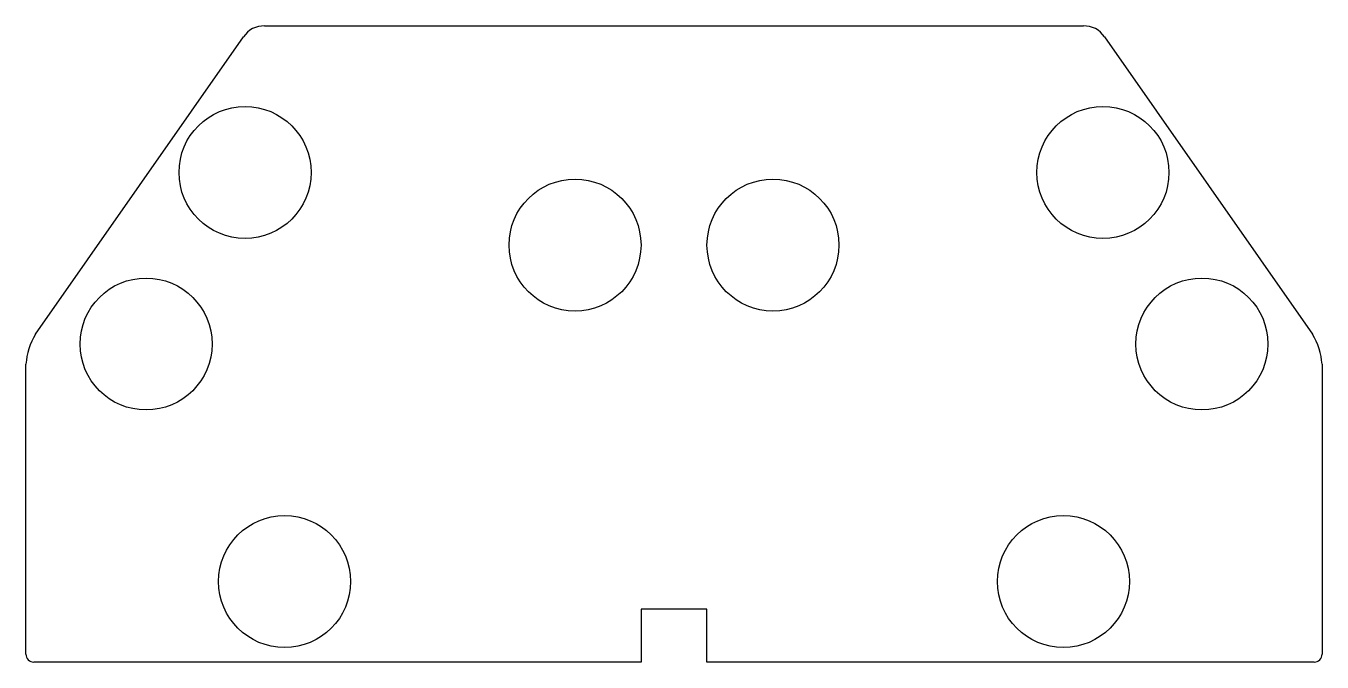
# Model space of a CAD drawing. Header units: millimetres. Extents: x 2 to 198, y 2 to 98.
import ezdxf

# ---------------------------------------------------------------- set-up
doc = ezdxf.new("R2010")
doc.units = ezdxf.units.MM

msp = doc.modelspace()

# ---------------------------------------------------------------- linework, layer by layer
at = {"color": 7, "linetype": 'Continuous', "lineweight": 25}
for p, q in [((37.97, 98.2), (162.03, 98.2)), ((3.23, 51.48), (34.77, 96.54)), ((165.23, 96.54), (196.77, 51.48)), ((1.8, 3), (1.8, 46.93)), ((198.2, 46.93), (198.2, 3)), ((95, 9.8), (95, 1.8)), ((105, 9.8), (95, 9.8)), ((105, 1.8), (105, 9.8)), ((95, 1.8), (3, 1.8)), ((197, 1.8), (105, 1.8))]:
    msp.add_line(p, q, dxfattribs=at)
for centre in [(35, 76), (165, 76), (85, 65), (115, 65), (20, 50), (180, 50), (41, 14), (159, 14)]:
    msp.add_circle(centre, 10, dxfattribs=at)
for centre, radius, start, end in [((37.82, 94.58), 3.62, 87.7098, 147.2982), ((162.18, 94.58), 3.62, 32.7018, 92.2902), ((12.28, 46.13), 10.51, 149.4009, 175.6071), ((187.72, 46.13), 10.51, 4.3929, 30.5991), ((3, 3), 1.2, 180, 270), ((197, 3), 1.2, 270, 0)]:
    msp.add_arc(centre, radius, start, end, dxfattribs=at)

doc.saveas('drawing.dxf')
